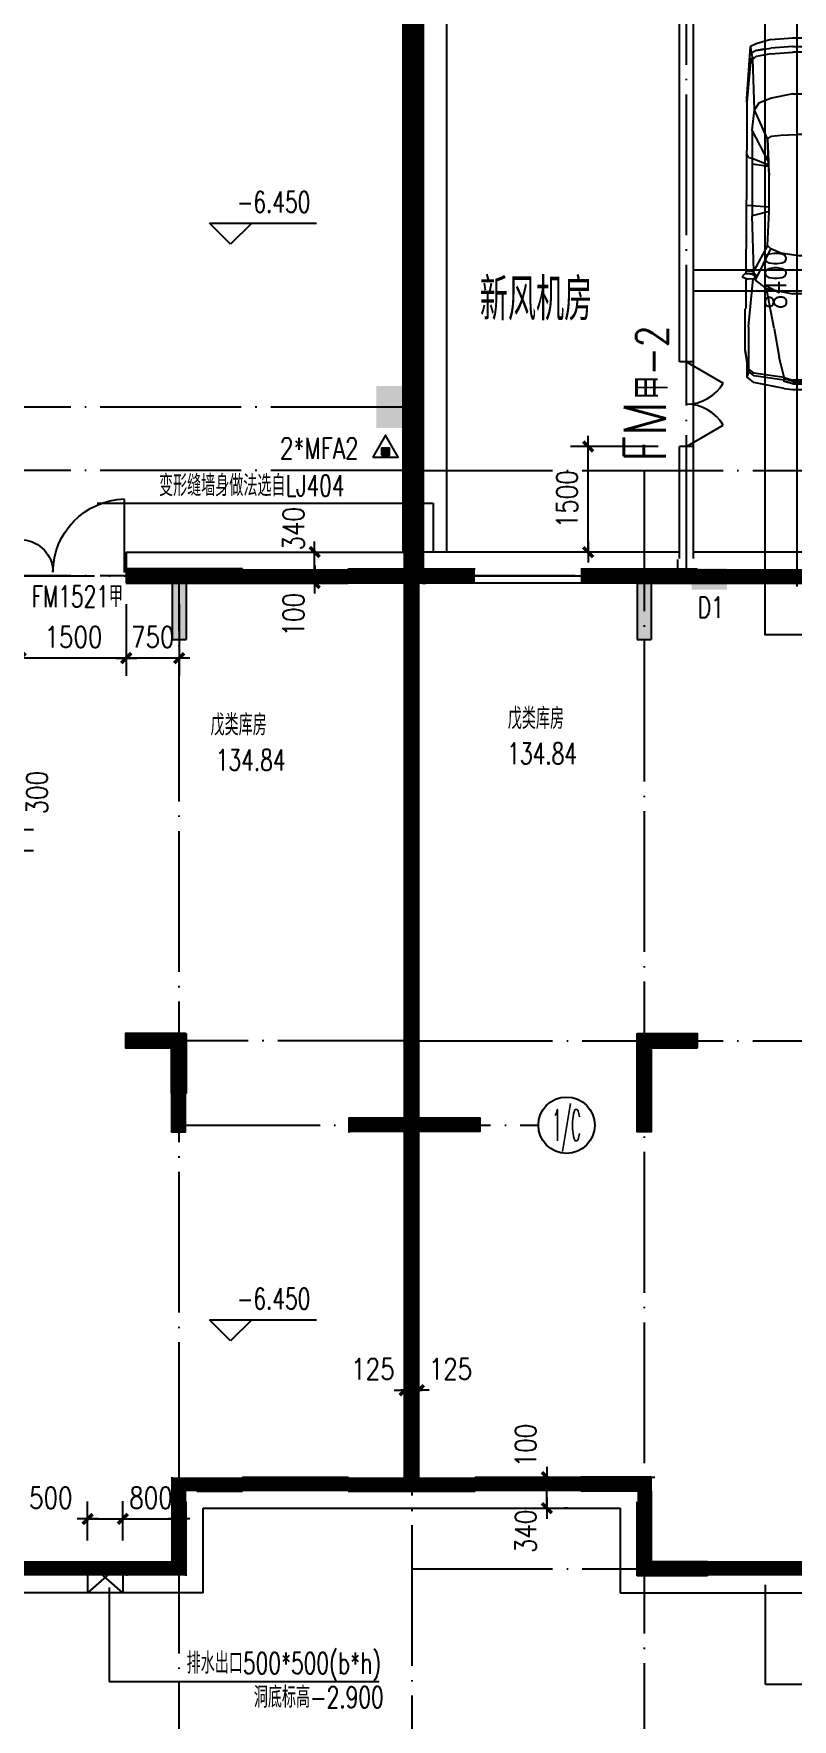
# Model space of a CAD drawing. Extents: x 634182 to 802382, y -1101880 to -864080.
# Drawn here: x 734198 to 744963, y -1009104 to -985164 of the extents above; entities that cross this region are included whole.
import ezdxf
from ezdxf.enums import TextEntityAlignment as Align

# ---------------------------------------------------------------- set-up
doc = ezdxf.new("R2010")
doc.units = 0
doc.header["$LTSCALE"] = 1000
doc.header["$MEASUREMENT"] = 0
doc.linetypes.add('DOTE', pattern=[2.42, 2, -0.2, 0.02, -0.2])
doc.layers.get('0').update_dxf_attribs({"linetype": 'CONTINUOUS'})
doc.layers.get('DEFPOINTS').update_dxf_attribs({"linetype": 'CONTINUOUS'})
for name, color, linetype in [('210', 4, 'CONTINUOUS'), ('AXIS', 3, 'CONTINUOUS'), ('AXIS_TEXT', 7, 'CONTINUOUS'), ('COLUMN', 7, 'CONTINUOUS'), ('D', 3, 'CONTINUOUS'), ('DOTE', 1, 'DOTE'), ('FIRE', 21, 'CONTINUOUS'), ('JL', 164, 'CONTINUOUS'), ('JZ', 7, 'CONTINUOUS'), ('LU', 4, 'CONTINUOUS'), ('PUB_DIM', 3, 'CONTINUOUS'), ('PUB_TEXT', 7, 'CONTINUOUS'), ('WALL', 191, 'CONTINUOUS'), ('WEN', 4, 'CONTINUOUS'), ('WINDOW', 2, 'CONTINUOUS'), ('WINDOW_TEXT', 6, 'CONTINUOUS'), ('防火分區线', 2, 'CONTINUOUS')]:
    doc.layers.add(name, color=color, linetype=linetype)
doc.styles.add('_Z', font='romans', dxfattribs={"width": 0.7, "bigfont": 'Z'})
doc.styles.add('COMPLEX', font='COMPLEX')
doc.styles.add('DIM_FONT', font='simplex.shx', dxfattribs={"width": 0.8})
doc.styles.add('HZTXT', font='simplex', dxfattribs={"width": 0.8, "bigfont": 'sfont'})
doc.styles.add('SIMPLEX', font='SIMPLEX.SHX')
doc.styles.add('Z', font='romans', dxfattribs={"width": 0.8, "bigfont": 'z'})
doc.dimstyles.new('DIMN', dxfattribs={"dimtxt": 300, "dimasz": 1, "dimexe": 250, "dimexo": 300, "dimgap": 150, "dimtad": 1, "dimdec": 0, "dimzin": 0, "dimdsep": 46, "dimtxsty": 'DIM_FONT', "dimblk": '_DIMX', "dimblk1": '_DIMX', "dimblk2": '_DIMX', "dimcen": 2.5, "dimclrt": 7, "dimadec": 0, "dimazin": 0, "dimtfac": 1, "dimtdec": 0, "dimtix": 1, "dimtmove": 2, "dimatfit": 3, "dimldrblk": '_DIMX', "dimfxl": 0, "dimtolj": 1, "dimtzin": 0, "dimarcsym": 0})
pattern_1 = [(135, (5185196.5868, 1302579.5906), (0.88388347648, 0.88388347648), []), (45, (5185196.5868, 1302579.5906), (0.88388347648, -0.88388347648), [])]

# ---------------------------------------------------------------- blocks, each defined once
blk = doc.blocks.new('M_F27')
for p, q in [((-2426, 736), (-2389, 824)), ((-2389, 824), (-1610, 874)), ((-2389, 824), (-1560, 874)), ((-2264, 812), (-2389, 824)), ((-2326, 736), (-2288, 811)), ((-2200, 786), (-2288, 811)), ((-2200, 786), (-2238, 736)), ((-1560, 874), (-2212, 815)), ((-2208, 815), (-2211, 814)), ((-1660, 862), (-2208, 815)), ((-1446, 761), (-2200, 786)), ((-1560, 874), (-1660, 862)), ((-1617, 869), (-1620, 866)), ((-1208, 874), (-1610, 874)), ((-1547, 698), (-1446, 761)), ((-1145, 799), (-1446, 761)), ((-1019, 572), (-1446, 761)), ((-1208, 874), (980, 889)), ((-1145, 799), (-682, 557)), ((-1145, 799), (124, 799)), ((-743, 849), (-793, 874)), ((-730, 799), (-743, 849)), ((-630, 555), (-730, 799)), ((-642, 799), (-605, 554)), ((-2, 547), (-27, 877)), ((124, 799), (61, 547)), ((941, 773), (124, 799)), ((564, 572), (941, 773)), ((941, 773), (941, 874)), ((983, 777), (941, 773)), ((941, 773), (987, 765)), ((980, 902), (995, 790)), ((980, 790), (980, 898)), ((995, 790), (980, 790)), ((980, 790), (992, 746)), ((984, 905), (1020, 939)), ((995, 790), (1022, 746)), ((1022, 748), (995, 790)), ((1053, 768), (1022, 746)), ((1036, 935), (1062, 857)), ((1036, 756), (1079, 748)), ((1051, 889), (1497, 893)), ((1057, 776), (1062, 857)), ((1770, 849), (1058, 784)), ((1506, 899), (2121, 899)), ((2461, 849), (1770, 849)), ((2272, 876), (2121, 899)), ((2272, 876), (2272, 874)), ((2437, 851), (2272, 876)), ((2511, 874), (2287, 874)), ((2398, 849), (2461, 773)), ((2437, 850), (2433, 851)), ((2498, 773), (2436, 849)), ((2511, 874), (2450, 850)), ((2461, 773), (2523, 321)), ((2561, 321), (2498, 773)), ((2599, 773), (2511, 874)), ((2599, 773), (2687, 321)), ((-2489, 522), (-2514, 196)), ((-2489, 522), (-2426, 736)), ((-2364, 522), (-2389, 196)), ((-2326, 736), (-2364, 522)), ((-2326, 736), (-2351, 596)), ((-2351, 594), (-2351, 596)), ((-2301, 196), (-2276, 522)), ((-2276, 522), (-2238, 736)), ((-1622, 510), (-1685, 196)), ((-1622, 510), (-1547, 698)), ((-1070, 371), (-1057, 510)), ((-1019, 572), (-1057, 510)), ((-680, 556), (-1019, 572)), ((-1019, 572), (-479, 547)), ((-680, 556), (-630, 555)), ((-605, 554), (-630, 555)), ((-479, 547), (-605, 554)), ((61, 547), (-479, 547)), ((61, 547), (564, 572)), ((564, 572), (614, 522)), ((1079, 748), (614, 522)), ((614, 522), (677, 371)), ((992, 746), (1021, 747)), ((1021, 747), (1022, 748)), ((1204, 585), (1079, 748)), ((1795, 472), (1204, 585)), ((1280, 196), (1204, 585)), ((-1082, 145), (-1070, 371)), ((677, 371), (714, 145)), ((2222, 397), (1795, 472)), ((2523, 321), (2222, 397)), ((2523, 321), (2586, 321)), ((2523, 321), (2561, 196)), ((2580, 196), (2542, 321)), ((2611, 196), (2574, 321)), ((2580, 321), (2618, 196)), ((2687, 321), (2699, 196)), ((-2514, -206), (-2514, 196)), ((-2389, -206), (-2389, 196)), ((-2301, 196), (-2301, -206)), ((-1685, -206), (-1685, 196)), ((-1082, 145), (-1082, -156)), ((714, -156), (714, 145)), ((1280, 196), (1280, -206)), ((2561, 196), (2561, -206)), ((2580, 196), (2580, -206)), ((2611, 196), (2611, -206)), ((2618, -206), (2618, 196)), ((2699, -206), (2699, 196)), ((-2489, -533), (-2514, -206)), ((-2389, -206), (-2364, -533)), ((-2276, -533), (-2301, -206)), ((-1685, -206), (-1622, -520)), ((-1070, -382), (-1082, -156)), ((714, -156), (677, -382)), ((1204, -596), (1280, -206)), ((2523, -332), (2561, -206)), ((2580, -206), (2542, -332)), ((2618, -6), (2561, -6)), ((2574, -332), (2611, -206)), ((2618, -206), (2580, -332)), ((2687, -332), (2699, -206)), ((-1057, -520), (-1070, -382)), ((677, -382), (614, -533)), ((1795, -483), (1204, -596)), ((1795, -483), (2222, -407)), ((2523, -332), (2222, -407)), ((2523, -332), (2461, -784)), ((2561, -332), (2498, -784)), ((2586, -332), (2523, -332)), ((2687, -332), (2599, -784)), ((-2489, -533), (-2426, -747)), ((-2426, -747), (-2389, -835)), ((-2326, -747), (-2364, -533)), ((-2351, -607), (-2351, -605)), ((-2351, -607), (-2326, -747)), ((-2326, -747), (-2288, -822)), ((-2276, -533), (-2238, -747)), ((-2200, -797), (-2238, -747)), ((-1622, -520), (-1547, -709)), ((-1547, -709), (-1446, -772)), ((-1019, -583), (-1446, -772)), ((-682, -568), (-1145, -809)), ((-1019, -583), (-1057, -520)), ((-479, -558), (-1019, -583)), ((-1019, -583), (-680, -567)), ((-730, -809), (-630, -566)), ((-680, -567), (-682, -568)), ((-680, -567), (-630, -566)), ((-605, -565), (-642, -809)), ((-630, -566), (-605, -565)), ((-605, -565), (-479, -558)), ((61, -558), (-479, -558)), ((-2, -558), (-27, -884)), ((61, -558), (124, -809)), ((564, -583), (61, -558)), ((614, -533), (564, -583)), ((564, -583), (941, -784)), ((1079, -759), (614, -533)), ((1204, -596), (1079, -759)), ((-2389, -835), (-2264, -823)), ((-1560, -885), (-2389, -835)), ((-1610, -885), (-2389, -835)), ((-2288, -822), (-2200, -797)), ((-2212, -826), (-1560, -885)), ((-2208, -826), (-2211, -825)), ((-1660, -872), (-2208, -826)), ((-1446, -772), (-2200, -797)), ((-1560, -885), (-1660, -872)), ((-1621, -877), (-1617, -880)), ((-1610, -885), (-1208, -885)), ((-1145, -809), (-1446, -772)), ((-1208, -885), (980, -900)), ((-1145, -809), (124, -809)), ((-743, -860), (-793, -885)), ((-743, -860), (-730, -809)), ((941, -784), (124, -809)), ((987, -776), (941, -784)), ((983, -788), (941, -784)), ((941, -885), (941, -784)), ((992, -757), (980, -800)), ((995, -800), (980, -800)), ((995, -800), (980, -913)), ((980, -909), (980, -800)), ((984, -916), (1020, -950)), ((992, -757), (1021, -758)), ((995, -800), (1022, -757)), ((1022, -758), (995, -800)), ((1021, -758), (1022, -758)), ((1022, -757), (1053, -779)), ((1036, -767), (1079, -759)), ((1036, -946), (1062, -867)), ((1051, -901), (1497, -904)), ((1057, -787), (1062, -867)), ((1770, -860), (1058, -795)), ((2121, -910), (1506, -910)), ((1770, -860), (2461, -860)), ((2121, -910), (2272, -887)), ((2270, -887), (2121, -910)), ((2437, -861), (2272, -887)), ((2272, -885), (2272, -887)), ((2285, -885), (2511, -885)), ((2398, -860), (2461, -784)), ((2436, -860), (2498, -784)), ((2437, -861), (2436, -860)), ((2450, -861), (2511, -885)), ((2599, -784), (2511, -885))]:
    blk.add_line(p, q)
for centre, start, end in [((990, 898), 132.965, 179.7454), ((1027, 932), 18.1573, 132.965), ((1047, 776), 305.1542, 356.8636), ((990, -909), 180.2546, 227.035), ((1027, -942), 227.035, 341.8427), ((1047, -787), 3.1798, 54.8458)]:
    blk.add_arc(centre, 10, start, end)
at = {"width": 0.8, "flags": 9}
for tag in ['XSIZE', 'YSIZE']:
    blk.add_attdef(tag, (0, 0), '', height=0.5, dxfattribs=at)
blk = doc.blocks.new('_FZH')
blk.add_solid([(-0.5, -0.5), (0.5, -0.5), (-0.5, 0.5), (0.5, 0.5)])
blk = doc.blocks.new('_A2AKO')
at = {"const_width": 0.02}
for points in [[(-0.481, -0.001), (-0.481, -0.308)], [(0.481, 0.001), (0.481, -0.691)]]:
    blk.add_lwpolyline(points, dxfattribs=at)
for centre, radius, start, end in [((-0.501, -0.003), 0.307, 274.2492, 0.2101), ((0.505, 0.002), 0.699, 180.2762, 268.0603)]:
    blk.add_arc(centre, radius, start, end)
blk = doc.blocks.new('_DIMX')
blk.add_line((-150, 0), (150, 0))
at = {"const_width": 50}
blk.add_lwpolyline([(-70, -70), (70, 70)], dxfattribs=at)
blk = doc.blocks.new('*D1341')
at = {"color": 0, "linetype": 'ByBlock'}
for p, q in [((733458, -996466), (734193, -996466)), ((733943, -996465), (733943, -996464)), ((733943, -996466), (733943, -996766)), ((733943, -996466), (733943, -996766)), ((733458, -996766), (734193, -996766)), ((733943, -996767), (733943, -996768))]:
    blk.add_line(p, q, dxfattribs=at)
at = {"layer": 'DEFPOINTS', "color": 0, "linetype": 'ByBlock'}
for p in [(733158, -996466), (733158, -996766), (733943, -996766)]:
    blk.add_point(p, dxfattribs=at)
at = {"color": 0, "linetype": 'ByBlock'}
for p, rotation in [((733943, -996466), 270), ((733943, -996766), 90)]:
    blk.add_blockref('_DIMX', p, dxfattribs=dict(at, rotation=rotation))
at = {"color": 7, "linetype": 'ByBlock', "insert": (734243, -995944), "char_height": 300, "attachment_point": 5, "rotation": 90, "style": 'DIM_FONT'}
blk.add_mtext('\\A1;300', dxfattribs=at)
blk = doc.blocks.new('*D1352')
at = {"color": 0, "linetype": 'ByBlock'}
for p, q in [((735512, -993266), (735512, -994283)), ((736262, -993266), (736262, -994283)), ((735511, -994033), (735510, -994033)), ((736262, -994033), (735512, -994033)), ((736263, -994033), (736264, -994033))]:
    blk.add_line(p, q, dxfattribs=at)
at = {"layer": 'DEFPOINTS', "color": 0, "linetype": 'ByBlock'}
for p in [(735512, -992966), (736262, -992966), (735512, -994033)]:
    blk.add_point(p, dxfattribs=at)
at = {"color": 0, "linetype": 'ByBlock'}
blk.add_blockref('_DIMX', (735512, -994033), dxfattribs=at)
at = {"color": 0, "linetype": 'ByBlock', "rotation": 180}
blk.add_blockref('_DIMX', (736262, -994033), dxfattribs=at)
at = {"color": 7, "linetype": 'ByBlock', "insert": (735887, -993733), "char_height": 300, "attachment_point": 5, "style": 'DIM_FONT'}
blk.add_mtext('\\A1;750', dxfattribs=at)
blk = doc.blocks.new('*D1353')
at = {"color": 0, "linetype": 'ByBlock'}
for p, q in [((734012, -993266), (734012, -994283)), ((735512, -993266), (735512, -994283)), ((735511, -994033), (734013, -994033))]:
    blk.add_line(p, q, dxfattribs=at)
at = {"layer": 'DEFPOINTS', "color": 0, "linetype": 'ByBlock'}
for p in [(734012, -992966), (735512, -992966), (734012, -994033)]:
    blk.add_point(p, dxfattribs=at)
at = {"color": 0, "linetype": 'ByBlock', "rotation": 180}
blk.add_blockref('_DIMX', (734012, -994033), dxfattribs=at)
at = {"color": 0, "linetype": 'ByBlock'}
blk.add_blockref('_DIMX', (735512, -994033), dxfattribs=at)
at = {"color": 7, "linetype": 'ByBlock', "insert": (734762, -993733), "char_height": 300, "attachment_point": 5, "style": 'DIM_FONT'}
blk.add_mtext('\\A1;1500', dxfattribs=at)
blk = doc.blocks.new('*D1373')
at = {"color": 0, "linetype": 'ByBlock'}
for p, q in [((741480, -1006105), (741480, -1005767)), ((741780, -1005766), (741730, -1005766)), ((741780, -1006106), (741730, -1006106))]:
    blk.add_line(p, q, dxfattribs=at)
at = {"layer": 'DEFPOINTS', "color": 0, "linetype": 'ByBlock'}
for p in [(741480, -1005766), (741480, -1005766), (741480, -1006106)]:
    blk.add_point(p, dxfattribs=at)
at = {"color": 0, "linetype": 'ByBlock'}
for p, rotation in [((741480, -1005766), 90), ((741480, -1006106), 270)]:
    blk.add_blockref('_DIMX', p, dxfattribs=dict(at, rotation=rotation))
at = {"color": 7, "linetype": 'ByBlock', "insert": (741180, -1006436), "char_height": 300, "attachment_point": 5, "rotation": 90, "style": 'DIM_FONT'}
blk.add_mtext('\\A1;340', dxfattribs=at)
blk = doc.blocks.new('*D1374')
at = {"color": 0, "linetype": 'ByBlock'}
for p, q in [((741180, -1005666), (741230, -1005666)), ((741480, -1005665), (741480, -1005664)), ((741480, -1005766), (741480, -1005666)), ((741480, -1005766), (741480, -1005666)), ((741180, -1005766), (741230, -1005766)), ((741480, -1005767), (741480, -1005768))]:
    blk.add_line(p, q, dxfattribs=at)
at = {"layer": 'DEFPOINTS', "color": 0, "linetype": 'ByBlock'}
for p in [(741480, -1005666), (741480, -1005666), (741480, -1005766)]:
    blk.add_point(p, dxfattribs=at)
at = {"color": 0, "linetype": 'ByBlock'}
for p, rotation in [((741480, -1005666), 270), ((741480, -1005766), 90)]:
    blk.add_blockref('_DIMX', p, dxfattribs=dict(at, rotation=rotation))
at = {"color": 7, "linetype": 'ByBlock', "insert": (741180, -1005216), "char_height": 300, "attachment_point": 5, "rotation": 90, "style": 'DIM_FONT'}
blk.add_mtext('\\A1;100', dxfattribs=at)
blk = doc.blocks.new('*D1375')
at = {"color": 0, "linetype": 'ByBlock'}
for p, q in [((737885, -992866), (737935, -992866)), ((737885, -992966), (737935, -992966)), ((738185, -992865), (738185, -992864)), ((738185, -992966), (738185, -992866)), ((738185, -992966), (738185, -992866)), ((738185, -992967), (738185, -992968))]:
    blk.add_line(p, q, dxfattribs=at)
at = {"layer": 'DEFPOINTS', "color": 0, "linetype": 'ByBlock'}
for p in [(738185, -992866), (738185, -992866), (738185, -992966)]:
    blk.add_point(p, dxfattribs=at)
at = {"color": 0, "linetype": 'ByBlock'}
for p, rotation in [((738185, -992866), 270), ((738185, -992966), 90)]:
    blk.add_blockref('_DIMX', p, dxfattribs=dict(at, rotation=rotation))
at = {"color": 7, "linetype": 'ByBlock', "insert": (737885, -993416), "char_height": 300, "attachment_point": 5, "rotation": 90, "style": 'DIM_FONT'}
blk.add_mtext('\\A1;100', dxfattribs=at)
blk = doc.blocks.new('*D1389')
at = {"color": 0, "linetype": 'ByBlock'}
for p, q in [((739462, -1004130), (739462, -1004180)), ((739562, -1004130), (739562, -1004180)), ((739461, -1004430), (739460, -1004430)), ((739462, -1004430), (739562, -1004430)), ((739462, -1004430), (739562, -1004430)), ((739563, -1004430), (739564, -1004430))]:
    blk.add_line(p, q, dxfattribs=at)
at = {"layer": 'DEFPOINTS', "color": 0, "linetype": 'ByBlock'}
for p in [(739462, -1004430), (739562, -1004430), (739562, -1004430)]:
    blk.add_point(p, dxfattribs=at)
at = {"color": 0, "linetype": 'ByBlock'}
blk.add_blockref('_DIMX', (739462, -1004430), dxfattribs=at)
at = {"color": 0, "linetype": 'ByBlock', "rotation": 180}
blk.add_blockref('_DIMX', (739562, -1004430), dxfattribs=at)
at = {"color": 7, "linetype": 'ByBlock', "insert": (739012, -1004130), "char_height": 300, "attachment_point": 5, "style": 'DIM_FONT'}
blk.add_mtext('\\A1;125', dxfattribs=at)
blk = doc.blocks.new('*D1390')
at = {"color": 0, "linetype": 'ByBlock'}
for p, q in [((739562, -1004130), (739562, -1004180)), ((739561, -1004430), (739560, -1004430)), ((739562, -1004430), (739662, -1004430)), ((739562, -1004430), (739662, -1004430)), ((739663, -1004430), (739664, -1004430)), ((739662, -1004730), (739662, -1004680))]:
    blk.add_line(p, q, dxfattribs=at)
at = {"layer": 'DEFPOINTS', "color": 0, "linetype": 'ByBlock'}
for p in [(739562, -1004430), (739662, -1004430), (739662, -1004430)]:
    blk.add_point(p, dxfattribs=at)
at = {"color": 0, "linetype": 'ByBlock'}
blk.add_blockref('_DIMX', (739562, -1004430), dxfattribs=at)
at = {"color": 0, "linetype": 'ByBlock', "rotation": 180}
blk.add_blockref('_DIMX', (739662, -1004430), dxfattribs=at)
at = {"color": 7, "linetype": 'ByBlock', "insert": (740112, -1004130), "char_height": 300, "attachment_point": 5, "style": 'DIM_FONT'}
blk.add_mtext('\\A1;125', dxfattribs=at)
blk = doc.blocks.new('*D1435')
at = {"color": 0, "linetype": 'ByBlock'}
for p, q in [((735462, -1006566), (735462, -1006008)), ((736262, -1006566), (736262, -1006008)), ((735461, -1006258), (735460, -1006258)), ((735462, -1006258), (736262, -1006258)), ((736263, -1006258), (736264, -1006258))]:
    blk.add_line(p, q, dxfattribs=at)
at = {"layer": 'DEFPOINTS', "color": 0, "linetype": 'ByBlock'}
for p in [(736262, -1006258), (735462, -1006866), (736262, -1006866)]:
    blk.add_point(p, dxfattribs=at)
at = {"color": 0, "linetype": 'ByBlock'}
blk.add_blockref('_DIMX', (735462, -1006258), dxfattribs=at)
at = {"color": 0, "linetype": 'ByBlock', "rotation": 180}
blk.add_blockref('_DIMX', (736262, -1006258), dxfattribs=at)
at = {"color": 7, "linetype": 'ByBlock', "insert": (735862, -1005958), "char_height": 300, "attachment_point": 5, "style": 'DIM_FONT'}
blk.add_mtext('\\A1;800', dxfattribs=at)
blk = doc.blocks.new('_AXISO')
blk.add_circle((0, 0), 0.5)
at = {"layer": 'AXIS_TEXT', "style": 'COMPLEX', "width": 1.041667}
blk.add_attdef('A', text='', height=0.56, dxfattribs=at).set_placement((-0.25, -0.28), (0.25, -0.28), align=Align.FIT)
blk = doc.blocks.new('A$C65BB0BF0')
at = {"layer": 'D'}
for points in [[(11376, 9311), (11376, 9011), (10876, 9011), (10876, 9311)], [(698, 7821), (698, 7521), (198, 7521), (198, 7821)], [(11527, 646), (11527, 346), (11027, 346), (11027, 646)]]:
    blk.add_hatch(color=256, dxfattribs=at).paths.add_polyline_path(points)
at = {"layer": 'JZ', "color": 4}
blk.add_line((0, 7749, 285), (0, 7949, 285), dxfattribs=at)
at = {"color": 4, "linetype": 'Continuous', "style": 'Z', "width": 0.7}
for p in [(10942, 8644, 569), (283, 7120, 569), (11106, 0, 569)]:
    blk.add_text('D1', height=300, dxfattribs=at).set_placement(p)
blk = doc.blocks.new('_DBLK1')
for p, q in [((-0.5, 0), (-0.25, -0.433)), ((0.5, 0), (0.25, -0.433))]:
    blk.add_line(p, q)
for centre, start, end in [((-0.5, 0), 300, 0), ((0.5, 0), 180, 240)]:
    blk.add_arc(centre, 0.5, start, end)
at = {"layer": 'WINDOW_TEXT', "style": 'SIMPLEX', "flags": 9}
blk.add_attdef('A', text='', height=1, dxfattribs=at).set_placement((0, 1.5), align=Align.MIDDLE)
blk = doc.blocks.new('*D1462')
at = {"color": 0, "linetype": 'ByBlock'}
for p, q in [((743762, -984466), (745277, -984466)), ((745027, -984467), (745027, -992865)), ((743762, -992866), (745277, -992866))]:
    blk.add_line(p, q, dxfattribs=at)
at = {"layer": 'DEFPOINTS', "color": 0, "linetype": 'ByBlock'}
for p in [(743462, -984466), (743462, -992866), (745027, -992866)]:
    blk.add_point(p, dxfattribs=at)
at = {"color": 0, "linetype": 'ByBlock'}
for p, rotation in [((745027, -984466), 90), ((745027, -992866), 270)]:
    blk.add_blockref('_DIMX', p, dxfattribs=dict(at, rotation=rotation))
at = {"color": 7, "linetype": 'ByBlock', "insert": (744727, -988666), "char_height": 300, "attachment_point": 5, "rotation": 90, "style": 'DIM_FONT'}
blk.add_mtext('\\A1;8400', dxfattribs=at)

msp = doc.modelspace()

# ---------------------------------------------------------------- hatches: boundary and pattern name
at = {"layer": '210'}
for points in [[(736162.025, -993766.093), (736362.025, -993766.093), (736362.025, -992966.093), (737162.025, -992966.093), (737162.025, -992766.093), (735512.007, -992766.093), (735512.007, -992966.093), (736162.025, -992966.093)], [(739462.025, -992966.093), (738662.025, -992966.093), (738662.025, -992766.093), (740462.025, -992766.093), (740462.025, -992966.093), (739662.025, -992966.093), (739662.025, -993766.093), (739462.025, -993766.093)], [(742962.048, -993766.093), (742762.048, -993766.093), (742762.048, -992966.093), (741962.048, -992966.093), (741962.048, -992766.093), (743612.048, -992766.093), (743612.048, -992966.093), (742962.048, -992966.093)], [(739662.025, -1000716.093), (739462.025, -1000716.093), (739462.025, -997916.093), (739662.025, -997916.093)], [(736162.025, -1000216.093), (736362.025, -1000216.093), (736362.025, -999366.093), (735512.025, -999366.093), (735512.025, -999566.093), (736162.025, -999566.093)], [(742762.048, -999366.093), (743612.048, -999366.093), (743612.048, -999566.093), (742962.048, -999566.093), (742962.048, -1000216.093), (742762.048, -1000216.093)], [(739462.025, -1005666.093), (739462.025, -1004866.093), (739662.025, -1004866.093), (739662.025, -1005666.093), (740462.025, -1005666.093), (740462.025, -1005866.093), (738662.025, -1005866.093), (738662.025, -1005666.093)], [(736162.025, -1006866.093), (735512.025, -1006866.093), (735512.025, -1007066.093), (736362.025, -1007066.093), (736362.025, -1005866.093), (737162.025, -1005866.093), (737162.025, -1005666.093), (736162.025, -1005666.093)], [(742762.048, -1007066.093), (743762.048, -1007066.093), (743762.048, -1006866.093), (742962.048, -1006866.093), (742962.048, -1005666.093), (741962.048, -1005666.093), (741962.048, -1005866.093), (742762.048, -1005866.093)]]:
    msp.add_hatch(color=256, dxfattribs=at).paths.add_polyline_path(points)
at = {"layer": 'PUB_TEXT'}
h = msp.add_hatch(dxfattribs=at)
h.set_pattern_fill('ANSI37', color=6, scale=10, style=0)
h.set_pattern_definition([(45, (-3706082.1819, 1302579.5906), (-0.88388347648, 0.88388347648), []), (135, (-3706082.1819, 1302579.5906), (-0.88388347648, -0.88388347648), [])])
h.paths.add_polyline_path([(736352.394, -999366.093), (735502.394, -999366.093), (735502.394, -999566.093), (736152.394, -999566.093), (736152.394, -1000760.446), (736352.541, -1000760.446)])
h = msp.add_hatch(dxfattribs=at)
h.set_pattern_fill('ANSI37', color=6, scale=10, style=0)
h.set_pattern_definition(pattern_1)
h.paths.add_polyline_path([(742762.011, -999366.093), (743612.011, -999366.093), (743612.011, -999566.093), (742962.011, -999566.093), (742962.011, -1000760.446), (742761.864, -1000760.446)])
h = msp.add_hatch(dxfattribs=at)
h.set_pattern_fill('ANSI37', color=6, scale=10, style=0)
h.set_pattern_definition(pattern_1)
h.paths.add_polyline_path([(738675.174, -1000757.261), (738675.174, -1000762.937), (738675.174, -1000559.985), (740530.471, -1000559.985), (740530.471, -1000757.261)])

# ---------------------------------------------------------------- linework, layer by layer
for p, q in [((743562.048, -988516.093), (773562.048, -988516.093)), ((743562.048, -988816.093), (773562.048, -988816.093)), ((735100.373, -991833.533), (739868.179, -991833.533)), ((739868.179, -991833.533), (739868.179, -992526.093)), ((734962.048, -1006866.093), (734962.048, -1007306.093)), ((735462.048, -1006866.093), (734962.048, -1007306.093)), ((735462.048, -1007306.093), (734962.048, -1006866.093)), ((735462.048, -1006866.093), (735462.048, -1007306.093)), ((735269.465, -1007233.832), (735269.465, -1008572.147)), ((744581.405, -1008608.283), (744581.405, -1007194.068)), ((739100.393, -1008572.147), (735269.465, -1008572.147)), ((748560.011, -1008608.283), (744581.405, -1008608.283))]:
    msp.add_line(p, q)
at = {"const_width": 200}
for points in [[(684662.048, -991366.093), (684662.048, -1005766.093), (687962.048, -1005766.093), (687962.048, -1006966.093), (700262.048, -1006966.093), (700262.048, -1005766.093), (706862.048, -1005766.093), (706862.048, -1006966.093), (736262.048, -1006966.093), (736262.048, -1005766.093), (742862.048, -1005766.093), (742862.048, -1006966.093), (755162.048, -1006966.093), (755162.048, -1005766.093), (758462.048, -1005766.093), (758462.048, -991366.093), (757562.048, -991366.093)], [(750212.048, -991366.093), (746762.048, -991366.093), (746762.048, -992866.093), (741962.048, -992866.093)], [(740462.048, -992866.093), (735512.007, -992866.093)], [(739562.048, -992866.093), (739562.048, -1005766.093)]]:
    msp.add_lwpolyline(points, dxfattribs=at)
at = {"layer": 'DOTE'}
for p, q in [((743462.048, -992866.093), (743462.048, -902577.649)), ((739562.048, -972466.093), (739562.048, -1011188.375)), ((739562.048, -972466.093), (739562.048, -1011188.375)), ((739562.048, -990466.093), (721562.029, -990466.093)), ((739562.048, -991366.093), (721562.029, -991366.093)), ((739562.048, -991366.093), (758462.048, -991366.093)), ((742862.048, -991366.093), (742862.048, -1011188.375)), ((684662.048, -992866.093), (776935.647, -992866.093)), ((739562.048, -992866.093), (730112.029, -992866.093)), ((736262.048, -1010588.375), (736262.048, -992866.093)), ((739245.91, -992866.093), (739562.048, -992866.093)), ((739562.048, -992866.093), (747807.286, -992866.093)), ((741880.076, -992866.093), (739562.048, -992866.093)), ((736262.048, -1010588.375), (736262.048, -999466.093)), ((739662.048, -999466.093), (736262.048, -999466.093)), ((739562.048, -999466.093), (752162.048, -999466.093)), ((736262.011, -1000666.093), (741344.438, -1000666.093)), ((736262.048, -1005766.093), (739562.048, -1005766.093)), ((739562.048, -1005766.093), (742862.048, -1005766.093)), ((740286.372, -1005766.093), (739562.048, -1005766.093)), ((739562.048, -1006966.093), (755162.048, -1006966.093))]:
    msp.add_line(p, q, dxfattribs=at)
at = {"layer": 'FIRE'}
for points in [[(739008.716, -991179.99), (739368.716, -991179.99), (739188.716, -990868.221)], [(739131.116, -991148.514), (739246.316, -991148.514), (739246.316, -991048.748), (739131.116, -991048.748)]]:
    msp.add_lwpolyline(points, close=True, dxfattribs=at)
msp.add_solid([(739131.116, -991148.514), (739131.116, -991048.748), (739246.316, -991148.514), (739246.316, -991048.748)], dxfattribs=at)
at = {"layer": 'PUB_DIM'}
for p, q in [((736992.335, -988154.35), (736692.335, -987854.35)), ((736692.335, -987854.35), (737292.335, -987854.35)), ((737292.335, -987854.35), (736992.335, -988154.35)), ((736992.335, -987854.35), (738212.335, -987854.35)), ((736992.335, -1003729.175), (736692.335, -1003429.175)), ((736692.335, -1003429.175), (737292.335, -1003429.175)), ((737292.335, -1003429.175), (736992.335, -1003729.175)), ((736992.335, -1003429.175), (738212.335, -1003429.175))]:
    msp.add_line(p, q, dxfattribs=at)
at = {"layer": 'PUB_TEXT', "color": 6}
for points in [[(736352.394, -999366.093), (735502.394, -999366.093), (735502.394, -999566.093), (736152.394, -999566.093), (736152.394, -1000760.446), (736352.541, -1000760.446)], [(742762.011, -999366.093), (743612.011, -999366.093), (743612.011, -999566.093), (742962.011, -999566.093), (742962.011, -1000760.446), (742761.864, -1000760.446)], [(738675.174, -1000757.261), (738675.174, -1000762.937), (738675.174, -1000559.985), (740530.471, -1000559.985), (740530.471, -1000757.261), (738675.174, -1000757.261)]]:
    msp.add_lwpolyline(points, close=True, dxfattribs=at)
at = {"layer": 'WALL'}
for p, q in [((739442.048, -992526.093), (739442.048, -974986.093)), ((743562.048, -989826.093), (743562.048, -984366.093)), ((740062.048, -992526.093), (740062.048, -984566.093)), ((743362.048, -989826.093), (743362.048, -984566.093)), ((743562.048, -989826.093), (743362.048, -989826.093)), ((743362.048, -992616.093), (743362.048, -991026.093)), ((743562.048, -991026.093), (743362.048, -991026.093)), ((743562.048, -992616.093), (743562.048, -991026.093)), ((735512.007, -992526.093), (735512.007, -992966.093)), ((735512.007, -992526.093), (739562.048, -992526.093)), ((740462.048, -992526.093), (739562.048, -992526.093)), ((743362.048, -992526.093), (740462.048, -992526.093)), ((746422.048, -992526.093), (743562.048, -992526.093)), ((735512.007, -992766.093), (735512.007, -992966.093)), ((737162.025, -992766.093), (735512.007, -992766.093)), ((737162.025, -992966.093), (737162.025, -992766.093)), ((738662.025, -992966.093), (738662.025, -992766.093)), ((738662.025, -992766.093), (740462.025, -992766.093)), ((741962.048, -992766.093), (743612.048, -992766.093)), ((743612.048, -992966.093), (743612.048, -992766.093)), ((736162.025, -992966.093), (735512.007, -992966.093)), ((735512.007, -992966.093), (738662.025, -992966.093)), ((736162.025, -992966.093), (736162.025, -993766.093)), ((738662.025, -992966.093), (736362.025, -992966.093)), ((736362.025, -992966.093), (736362.025, -993766.093)), ((739462.025, -992966.093), (738662.025, -992966.093)), ((739462.025, -1005666.093), (739462.025, -992966.093)), ((739462.025, -992966.093), (739662.025, -992966.093)), ((742762.048, -992966.093), (739662.025, -992966.093)), ((739662.025, -1005666.093), (739662.025, -992966.093)), ((739712.048, -992966.093), (739762.048, -992966.093)), ((742762.048, -992966.093), (742762.048, -993766.093)), ((742762.048, -992966.093), (742962.048, -992966.093)), ((742962.048, -992966.093), (746862.048, -992966.093)), ((742962.048, -992966.093), (742962.048, -993766.093)), ((743612.048, -992966.093), (746012.048, -992966.093)), ((736162.025, -993766.093), (736362.025, -993766.093)), ((739462.025, -993766.093), (739662.025, -993766.093)), ((742762.048, -993766.093), (742962.048, -993766.093)), ((739462.025, -997916.093), (739662.025, -997916.093)), ((735502.394, -999366.093), (735502.394, -999566.093)), ((735502.394, -999366.093), (735502.394, -999566.093)), ((736352.394, -999366.093), (735502.394, -999366.093)), ((735512.025, -999366.093), (736362.025, -999366.093)), ((735512.025, -999366.093), (735512.025, -999566.093)), ((736352.394, -999966.093), (736352.394, -999366.093)), ((736362.025, -999366.093), (736362.025, -1000216.093)), ((742762.011, -999366.093), (743612.011, -999366.093)), ((742762.011, -999966.093), (742762.011, -999366.093)), ((742762.048, -999366.093), (743612.048, -999366.093)), ((742762.048, -1000216.093), (742762.048, -999366.093)), ((743612.011, -999366.093), (743612.011, -999566.093)), ((743612.011, -999366.093), (743612.011, -999566.093)), ((743612.048, -999366.093), (743612.048, -999566.093)), ((743612.048, -999366.093), (743612.048, -999566.093)), ((736152.394, -999566.093), (735502.394, -999566.093)), ((735512.025, -999566.093), (736162.025, -999566.093)), ((736152.394, -1000216.093), (736152.394, -999566.093)), ((736162.025, -999566.093), (736162.025, -1000216.093)), ((742962.011, -999566.093), (743612.011, -999566.093)), ((742962.011, -1000216.093), (742962.011, -999566.093)), ((742962.048, -999566.093), (743612.048, -999566.093)), ((742962.048, -1000216.093), (742962.048, -999566.093)), ((736352.394, -1000216.093), (736352.394, -1000166.093)), ((742762.011, -1000216.093), (742762.011, -1000166.093)), ((736162.025, -1000216.093), (736362.025, -1000216.093)), ((736162.048, -1000216.093), (736362.048, -1000216.093)), ((736362.048, -1000216.093), (736162.048, -1000216.093)), ((742762.048, -1000216.093), (742962.048, -1000216.093)), ((739662.011, -1000716.093), (739462.011, -1000716.093)), ((739662.025, -1000716.093), (739462.025, -1000716.093)), ((739462.025, -1004866.093), (739662.025, -1004866.093)), ((736162.048, -1006866.093), (736162.048, -1005666.093)), ((737162.025, -1005666.093), (737162.025, -1005866.093)), ((737162.025, -1005666.093), (738662.025, -1005666.093)), ((738662.025, -1005666.093), (738662.025, -1005866.093)), ((739462.025, -1005666.093), (739662.025, -1005666.093)), ((740462.048, -1005666.093), (740462.048, -1005866.093)), ((740462.048, -1005666.093), (741962.048, -1005666.093)), ((742962.048, -1005666.093), (741962.048, -1005666.093)), ((741962.048, -1005666.093), (741962.048, -1005866.093)), ((742962.048, -1006866.093), (742962.048, -1005666.093)), ((742962.048, -1005666.093), (743012.048, -1005666.093)), ((736512.048, -1005866.093), (737162.025, -1005866.093)), ((738662.025, -1005866.093), (740462.025, -1005866.093)), ((742962.048, -1005866.093), (741962.048, -1005866.093)), ((742962.048, -1005866.093), (742962.048, -1006866.093)), ((736362.025, -1007066.093), (736362.025, -1006016.093)), ((736602.048, -1007306.093), (736602.048, -1006106.093)), ((736602.048, -1006106.093), (742522.048, -1006106.093)), ((742522.048, -1006106.093), (742522.048, -1007306.093)), ((742762.048, -1007066.093), (742762.048, -1006016.093)), ((730562.025, -1006866.093), (736162.048, -1006866.093)), ((735512.048, -1006866.093), (735512.048, -1007066.093)), ((735512.048, -1006866.093), (735512.048, -1007066.093)), ((743762.048, -1006866.093), (742962.048, -1006866.093)), ((743762.048, -1006866.093), (743762.048, -1007066.093)), ((743762.048, -1006866.093), (749312.048, -1006866.093)), ((743762.048, -1007066.093), (742762.048, -1007066.093)), ((736602.048, -1007306.093), (724862.048, -1007306.093)), ((742522.048, -1007306.093), (750062.048, -1007306.093))]:
    msp.add_line(p, q, dxfattribs=at)
at = {"layer": '防火分區线'}
for points in [[(766562.048, -1027636.51), (766562.048, -991026.093), (746422.048, -991026.093), (746422.048, -992526.093), (743562.048, -992526.093), (743562.048, -975816.093), (740062.048, -975816.093), (740062.048, -974366.093), (739098.539, -974366.093), (737662.048, -972929.601), (737662.048, -971966.093), (735212.048, -971966.093), (735212.048, -955216.093), (735212.048, -955216.093)], [(767579.823, -1028813.948), (767579.823, -992203.531), (747439.823, -992203.531), (747439.823, -993703.531), (744579.823, -993703.531), (744579.823, -976993.531), (741079.823, -976993.531), (741079.823, -975543.531), (740116.315, -975543.531), (738679.823, -974107.039), (738679.823, -973143.531), (736229.823, -973143.531), (736229.823, -956393.531)]]:
    msp.add_lwpolyline(points, dxfattribs=at)
msp.add_lwpolyline([(703532.048, -992766.093, 300, 300, 0), (703532.048, -974836.093, 300, 300, 0), (704428.319, -974836.093, 300, 300, -0.401726742), (705949.59, -973330.691, 300, 300, 0), (705949.59, -972436.093, 300, 300, 0), (737174.469, -972436.093, 300, 300, 0), (737174.469, -973330.691, 300, 300, -0.40172671), (738695.74, -974836.093, 300, 300, 0), (739592.048, -974836.093, 300, 300, 0), (739592.048, -992766.093, 300, 300, 0)], format="xyseb", dxfattribs=at)

# ---------------------------------------------------------------- block references
msp.add_blockref('A$C65BB0BF0', (743338.453, -1000579.859))
at = {"layer": 'AXIS'}
ref = msp.add_blockref('_AXISO', (741760.142, -1000666.093), dxfattribs=dict(at, xscale=800, yscale=800, zscale=800))
ref.add_attrib('A', '1/C', dxfattribs={"layer": 'AXIS_TEXT', "height": 448, "rotation": 360, "style": 'COMPLEX', "width": 0.360577}).set_placement((741560.142, -1000890.093), (741960.142, -1000890.093), align=Align.FIT)
at = {"layer": 'COLUMN', "xscale": -600, "yscale": 600, "zscale": 600}
msp.add_blockref('_FZH', (739362.048, -990466.093), dxfattribs=at)
at = {"layer": 'LU', "xscale": 0.95745, "yscale": 0.95745, "zscale": 0.95745, "rotation": 270.0000000000001}
msp.add_blockref('M_F27', (745167.262, -987631.558), dxfattribs=at)
at = {"layer": 'WINDOW', "xscale": 1200, "yscale": 1200, "zscale": 1200, "rotation": 90.00000000000001}
msp.add_blockref('_DBLK1', (743462.048, -990426.093), dxfattribs=at)
at = {"layer": 'WINDOW', "xscale": 1500, "yscale": -1500, "zscale": 1500}
msp.add_blockref('_A2AKO', (734762.007, -992816.093), dxfattribs=at)

# ---------------------------------------------------------------- texts
at = {"style": '_Z', "width": 0.7}
for s, p in [('戊类库房', (736707.249, -995130.702)), ('戊类库房', (740926.236, -995039.71)), ('134.84', (736781.311, -995628.408)), ('134.84', (740917.753, -995537.417))]:
    msp.add_text(s, height=300, dxfattribs=at).set_placement(p)
at = {"layer": 'FIRE', "style": 'Z', "width": 0.75}
msp.add_text('2*MFA2', height=300, dxfattribs=at).set_placement((737690.935, -991204.104))
at = {"layer": 'PUB_DIM', "style": 'DIM_FONT', "width": 0.7}
for p in [(737602.335, -987554.35), (737602.335, -1003129.175)]:
    msp.add_text('-6.450', height=300, dxfattribs=at).set_placement(p, align=Align.MIDDLE)
at = {"layer": 'PUB_TEXT', "style": 'Z', "width": 0.7}
msp.add_text('新风机房', height=600, dxfattribs=at).set_placement((740528.019, -989238.112))
for s, p in [('变形缝墙身做法选自LJ404', (738608.206, -991582.268)), ('FM1521甲', (735464.569, -993156.823)), ('排水出口500*500(b*h)', (739127.756, -1008306.658)), ('洞底标高-2.900', (739163.389, -1008790.189))]:
    msp.add_text(s, height=300, dxfattribs=at).set_placement(p, align=Align.MIDDLE_RIGHT)
at = {"layer": 'WEN', "ltscale": 1500, "style": 'HZTXT', "width": 0.8}
for s, height, p in [('甲-2', 450, (743195.466, -990360.061)), ('FM', 600, (743170.815, -991248.755))]:
    msp.add_text(s, height=height, rotation=90, dxfattribs=at).set_placement(p)

# ---------------------------------------------------------------- dimensions: what is measured, and where the dimension line sits
at = {"layer": 'JL'}
dim = msp.add_linear_dim(base=(745027.343, -992866.093), p1=(743462.048, -984466.093), p2=(743462.048, -992866.093), angle=90, dimstyle='DIMN', dxfattribs=at)
dim.commit()
dim.dimension.update_dxf_attribs({"geometry": '*D1462', "text_midpoint": (744727.343, -988666.093)})
at = {"layer": 'PUB_DIM', "ltscale": 1500}
msp.add_aligned_dim(p1=(743362.048, -992526.088), p2=(743362.048, -991026.088), distance=1295.316, dimstyle='DIMN', dxfattribs=at).render()
at = {"layer": 'PUB_DIM'}
for base, p1, p2, angle, location in [((738184.83, -992526.093), (738184.83, -992866.093), (738184.83, -992526.093), 90, (737884.83, -992196.093)), ((735462.048, -1006258.443), (734962.048, -1006866.093), (735462.048, -1006866.093), 0, (734440.048, -1005958.443))]:
    msp.add_linear_dim(base=base, p1=p1, p2=p2, angle=angle, location=location, dimstyle='DIMN', dxfattribs=at).render()
for base, p1, p2, angle, picture, middle, dimtype in [((738184.83, -992866.093), (738184.83, -992966.093), (738184.83, -992866.093), 90, '*D1375', (737884.83, -993416.093), 129), ((733942.744, -996766.096), (733158.132, -996466.096), (733158.132, -996766.096), 270, '*D1341', (734242.744, -995944.096), 129), ((741479.624, -1005666.093), (741479.624, -1005766.093), (741479.624, -1005666.093), 90, '*D1374', (741179.624, -1005216.093), 128), ((741479.624, -1005766.093), (741479.624, -1006106.093), (741479.624, -1005766.093), 90, '*D1373', (741179.624, -1006436.093), 129)]:
    dim = msp.add_linear_dim(base=base, p1=p1, p2=p2, angle=angle, dimstyle='DIMN', dxfattribs=at)
    dim.commit()
    dim.dimension.update_dxf_attribs({"geometry": picture, "text_midpoint": middle, "dimtype": dimtype})
for p1, p2, distance, picture, middle in [((735512.132, -992966.093), (734012.132, -992966.093), 1066.466, '*D1353', (734762.132, -993732.559)), ((736262.132, -992966.093), (735512.132, -992966.093), 1066.466, '*D1352', (735887.132, -993732.559)), ((735462.048, -1006866.093), (736262.048, -1006866.093), 607.649, '*D1435', (735862.048, -1005958.443))]:
    dim = msp.add_aligned_dim(p1=p1, p2=p2, distance=distance, dimstyle='DIMN', dxfattribs=at)
    dim.commit()
    dim.dimension.update_dxf_attribs({"geometry": picture, "text_midpoint": middle})
for base, p1, p2, picture, middle, dimtype in [((739562.048, -1004429.763), (739462.048, -1004429.763), (739562.048, -1004429.763), '*D1389', (739012.048, -1004129.763), 129), ((739662.048, -1004429.763), (739562.048, -1004429.763), (739662.048, -1004429.763), '*D1390', (740112.048, -1004129.763), 128)]:
    dim = msp.add_linear_dim(base=base, p1=p1, p2=p2, angle=0, text='125', dimstyle='DIMN', dxfattribs=at)
    dim.commit()
    dim.dimension.update_dxf_attribs({"geometry": picture, "text_midpoint": middle, "dimtype": dimtype})

doc.saveas('drawing.dxf')
